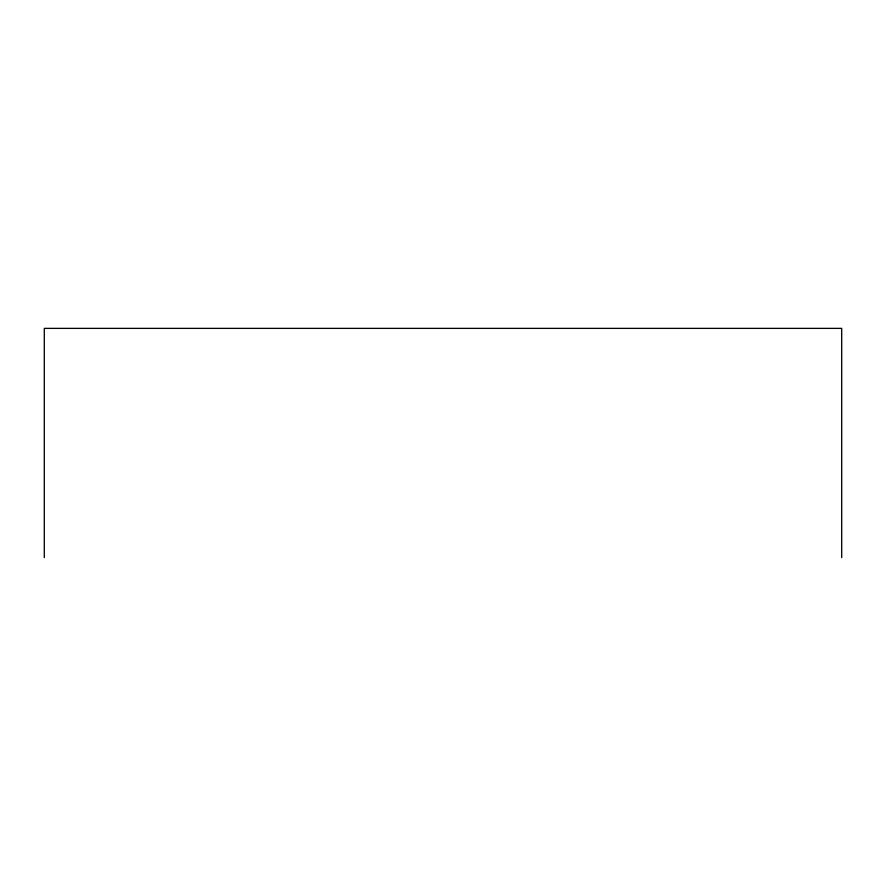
<?xml version="1.0" encoding="UTF-8"?>
<svg xmlns="http://www.w3.org/2000/svg" width="886" height="886" viewBox="0 0 886 886"><rect width="100%" height="100%" fill="white"/><g stroke="black" fill="none" stroke-linecap="round" stroke-linejoin="round"><path stroke-width="1.33" d="M841.7 557.626L841.7 328.374L44.3 328.374L44.3 557.626"/></g></svg>
